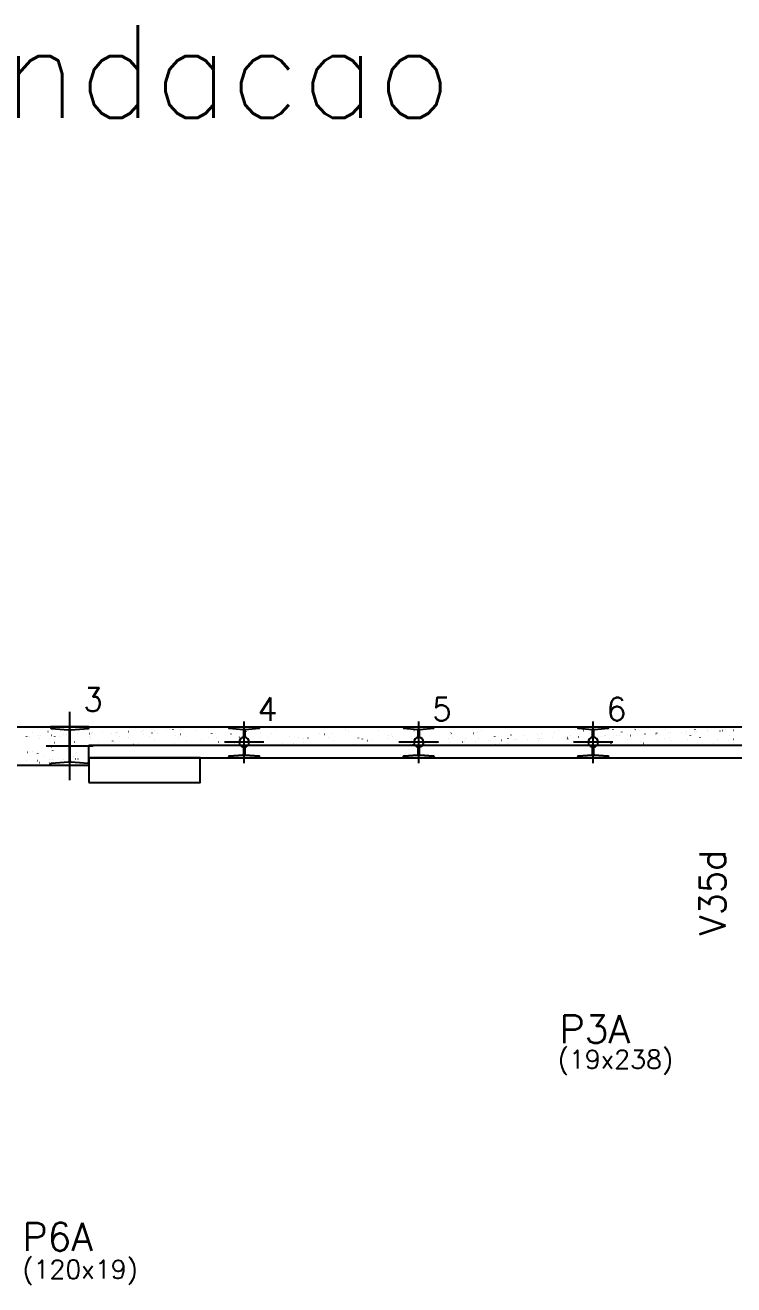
# Model space of a CAD drawing. Extents: x -40810 to 33675, y -2018 to 21213.
# Drawn here: x -10900 to -10328, y 12603 to 13622 of the extents above; entities that cross this region are included whole.
import ezdxf

# ---------------------------------------------------------------- set-up
doc = ezdxf.new("R2010")
doc.units = 0
doc.layers.get('0').update_dxf_attribs({"color": 1, "lineweight": 9})
for name, color, linetype in [('12', 3, 'Continuous'), ('19', 5, 'Continuous'), ('42', 7, 'Continuous'), ('49', 20, 'Continuous'), ('51', 6, 'Continuous'), ('52', 21, 'Continuous'), ('8', 5, 'Continuous'), ('9', 3, 'Continuous')]:
    doc.layers.add(name, color=color, linetype=linetype)
doc.styles.get("Standard").update_dxf_attribs({"font": 'romans.shx', "width": 0.8})

# ---------------------------------------------------------------- blocks, each defined once
blk = doc.blocks.new('_H9EFD498501-007')
for p, q in [((419.27453, 4535.497968), (419.349459, 4535.501239)), ((420.228686, 4535.327927), (420.301908, 4535.34416)), ((422.420373, 4535.345838), (422.46603, 4535.40534)), ((424.817371, 4538.469667), (424.863028, 4538.529169)), ((429.389894, 4535.939614), (429.464822, 4535.942885)), ((430.909068, 4533.630921), (430.918857, 4533.70528)), ((431.263109, 4536.0214), (431.338038, 4536.024672)), ((437.435903, 4539.142675), (437.509126, 4539.158908)), ((440.104686, 4536.407432), (440.179614, 4536.410703)), ((441.097013, 4539.954323), (441.170236, 4539.970556)), ((442.949665, 4535.048939), (442.959455, 4535.123298)), ((446.53819, 4535.1511), (446.583847, 4535.210601)), ((450.220049, 4536.849078), (450.294978, 4536.85235)), ((452.093264, 4536.930864), (452.168193, 4536.934136)), ((455.166473, 4537.805408), (455.176263, 4537.879766)), ((460.934841, 4537.316896), (461.00977, 4537.320167)), ((467.30986, 4540.004189), (467.319649, 4540.078547)), ((470.770149, 4535.105115), (470.815806, 4535.164616)), ((471.050204, 4537.758542), (471.125133, 4537.761814)), ((471.840113, 4533.879347), (471.913335, 4533.89558)), ((472.92342, 4537.840329), (472.998348, 4537.8436)), ((473.167147, 4538.228943), (473.212804, 4538.288445)), ((481.764997, 4538.22636), (481.839925, 4538.229632)), ((489.04733, 4537.694095), (489.120552, 4537.710328)), ((491.88036, 4538.668007), (491.955288, 4538.671278)), ((492.70844, 4538.505744), (492.781662, 4538.521977)), ((493.753575, 4538.749793), (493.828504, 4538.753064)), ((494.887966, 4534.910376), (494.933623, 4534.969877)), ((502.119864, 4534.294222), (502.129654, 4534.36858)), ((502.595152, 4539.135824), (502.670081, 4539.139096)), ((512.710515, 4539.577471), (512.785444, 4539.580742)), ((514.263251, 4536.493003), (514.273041, 4536.567361)), ((514.583731, 4539.659257), (514.658659, 4539.662529)), ((519.119926, 4534.864391), (519.165583, 4534.923892)), ((521.516924, 4537.98822), (521.562581, 4538.047721)), ((523.425307, 4540.045289), (523.500236, 4540.04856)), ((523.45154, 4532.430767), (523.524762, 4532.447)), ((526.303849, 4537.911021), (526.313638, 4537.985379)), ((533.540671, 4540.486935), (533.615599, 4540.490206)), ((535.413886, 4540.568721), (535.488815, 4540.571993)), ((538.520656, 4540.667489), (538.530446, 4540.741847)), ((540.658757, 4536.245515), (540.731979, 4536.261748)), ((543.237742, 4534.669652), (543.2834, 4534.729154)), ((544.255463, 4540.954753), (544.330391, 4540.958024)), ((544.319867, 4537.057164), (544.393089, 4537.073397)), ((557.499863, 4539.979099), (557.573086, 4539.995332)), ((561.216642, 4532.981817), (561.226432, 4533.056175)), ((567.469702, 4534.623667), (567.515359, 4534.683169)), ((569.8667, 4537.747496), (569.912357, 4537.806997)), ((573.25724, 4534.399835), (573.267029, 4534.474193)), ((585.474047, 4537.156303), (585.483837, 4537.230661)), ((591.587519, 4534.428928), (591.633176, 4534.48843)), ((592.270184, 4534.796935), (592.343406, 4534.813168)), ((595.931294, 4535.608584), (596.004516, 4535.624817)), ((597.617434, 4539.355084), (597.627224, 4539.429442)), ((608.777959, 4534.088285), (608.787748, 4534.162643)), ((609.11129, 4538.530519), (609.184512, 4538.546752)), ((615.819478, 4534.382943), (615.865136, 4534.442445)), ((618.216477, 4537.506772), (618.262134, 4537.566274)), ((621.529271, 4540.90472), (621.539061, 4540.979079)), ((632.616375, 4535.080234), (632.626165, 4535.154592)), ((639.937295, 4534.188205), (639.982952, 4534.247706)), ((643.881611, 4533.348356), (643.954833, 4533.364589)), ((647.542721, 4534.160004), (647.615943, 4534.176237)), ((656.631002, 4537.410633), (656.640791, 4537.484991)), ((660.722717, 4537.081939), (660.795939, 4537.098172)), ((664.169255, 4534.14222), (664.214912, 4534.201721)), ((666.566253, 4537.266048), (666.61191, 4537.32555)), ((667.791526, 4532.143834), (667.801316, 4532.218192)), ((677.929934, 4540.896687), (678.003157, 4540.91292)), ((680.542839, 4538.960269), (680.552628, 4539.034627)), ((688.287072, 4533.947481), (688.332729, 4534.006982)), ((691.629943, 4533.135782), (691.639732, 4533.210141)), ((699.154148, 4532.711424), (699.22737, 4532.727657)), ((704.381255, 4539.952217), (704.391045, 4540.026576)), ((712.334144, 4535.633359), (712.407366, 4535.649592)), ((712.519031, 4533.901496), (712.564688, 4533.960997)), ((714.91603, 4537.025325), (714.961687, 4537.084826)), ((715.644569, 4535.466181), (715.654359, 4535.54054)), ((729.541361, 4539.448107), (729.614584, 4539.46434)), ((733.202471, 4540.259756), (733.275694, 4540.275989)), ((736.636848, 4533.706757), (736.682505, 4533.766259)), ((739.556406, 4537.015818), (739.566196, 4537.090176)), ((760.868808, 4533.660772), (760.914465, 4533.720274)), ((763.265806, 4536.784601), (763.311463, 4536.844102)), ((763.394823, 4538.007766), (763.404612, 4538.082125)), ((763.945571, 4534.184779), (764.018793, 4534.201012)), ((774.658137, 4533.52173), (774.667926, 4533.596088)), ((781.152788, 4537.999528), (781.22601, 4538.01576)), ((784.813898, 4538.811176), (784.88712, 4538.827409)), ((784.986625, 4533.466033), (785.032282, 4533.525535)), ((787.409449, 4540.338165), (787.419239, 4540.412524)), ((798.569974, 4535.071366), (798.579763, 4535.145725)), ((803.759667, 4532.180816), (803.834596, 4532.184088)), ((809.218584, 4533.420048), (809.264241, 4533.47955)), ((811.615582, 4536.543877), (811.66124, 4536.603379)), ((813.87503, 4532.622463), (813.949959, 4532.625734)), ((815.556998, 4532.7362), (815.63022, 4532.752432)), ((815.748246, 4532.704249), (815.823174, 4532.707521)), ((822.40839, 4536.063315), (822.418179, 4536.137673)), ((824.589822, 4533.090281), (824.664751, 4533.093552)), ((832.764215, 4536.550948), (832.837437, 4536.567181)), ((833.336401, 4533.22531), (833.382058, 4533.284811)), ((834.705186, 4533.531927), (834.780114, 4533.535198)), ((836.425325, 4537.362596), (836.498547, 4537.378829)), ((836.578401, 4533.613713), (836.65333, 4533.616985)), ((845.419978, 4533.999745), (845.494906, 4534.003016)), ((846.423017, 4538.393714), (846.432806, 4538.468072)), ((849.605321, 4540.284531), (849.678544, 4540.300764)), ((855.535341, 4534.441391), (855.61027, 4534.444663)), ((857.408557, 4534.523178), (857.483485, 4534.526449)), ((857.568361, 4533.179325), (857.614018, 4533.238826)), ((857.583541, 4533.126915), (857.593331, 4533.201273)), ((859.965359, 4536.303153), (860.011016, 4536.362655)), ((863.709242, 4541.182276), (863.754899, 4541.241778)), ((866.250133, 4534.909209), (866.325062, 4534.912481)), ((870.334854, 4539.94335), (870.344643, 4540.017709)), ((876.365497, 4535.350855), (876.440425, 4535.354127)), ((878.238712, 4535.432642), (878.313641, 4535.435913)), ((881.421957, 4534.118864), (881.431747, 4534.193222)), ((881.686178, 4532.984586), (881.731835, 4533.044087)), ((884.375642, 4535.102368), (884.448864, 4535.118601)), ((887.080289, 4535.818673), (887.155217, 4535.821945)), ((887.941201, 4541.136291), (887.986858, 4541.195793)), ((888.036752, 4535.914016), (888.109974, 4535.930249)), ((894.17327, 4540.935299), (894.183059, 4541.009657)), ((897.195652, 4536.26032), (897.270581, 4536.263591)), ((899.068867, 4536.342106), (899.143796, 4536.345377)), ((901.216748, 4538.835951), (901.28997, 4538.852184)), ((905.436584, 4536.449263), (905.446373, 4536.523621)), ((905.918137, 4532.938601), (905.963794, 4532.998102)), ((907.910444, 4536.728138), (907.985373, 4536.731409)), ((908.315135, 4536.06243), (908.360792, 4536.121931)), ((912.059018, 4540.941553), (912.104675, 4541.001054)), ((918.025807, 4537.169784), (918.100736, 4537.173055)), ((919.899023, 4537.25157), (919.973951, 4537.254842)), ((928.7406, 4537.637602), (928.815528, 4537.640873)), ((929.348421, 4537.998899), (929.358211, 4538.073257)), ((930.035954, 4532.743862), (930.081611, 4532.803363)), ((935.987069, 4533.653788), (936.060291, 4533.670021)), ((936.290978, 4540.895568), (936.336635, 4540.955069)), ((938.855963, 4538.079248), (938.930891, 4538.08252)), ((939.648179, 4534.465437), (939.721401, 4534.48167)), ((940.435525, 4532.174412), (940.445314, 4532.248771)), ((940.729178, 4538.161034), (940.804107, 4538.164306)), ((949.570755, 4538.547066), (949.645684, 4538.550338)), ((952.828175, 4537.387371), (952.901397, 4537.403604)), ((953.186837, 4538.990848), (953.196627, 4539.065206)), ((954.267914, 4532.697877), (954.313571, 4532.757378)), ((956.664912, 4535.821706), (956.710569, 4535.881207)), ((959.686118, 4538.988712), (959.761047, 4538.991984)), ((960.408795, 4540.700829), (960.454452, 4540.76033)), ((961.559334, 4539.070499), (961.634262, 4539.07377)), ((964.450151, 4534.504811), (964.459941, 4534.57917)), ((970.035392, 4541.20212), (970.108615, 4541.218353)), ((970.40091, 4539.45653), (970.475839, 4539.459802)), ((978.385731, 4532.503138), (978.431388, 4532.56264)), ((980.516274, 4539.898177), (980.591202, 4539.901448)), ((982.389489, 4539.979963), (982.464418, 4539.983234)), ((984.640754, 4540.654844), (984.686411, 4540.714345)), ((987.598496, 4532.205208), (987.671718, 4532.221441)), ((988.361989, 4536.054448), (988.371778, 4536.128806)), ((991.231066, 4540.365995), (991.305994, 4540.369266)), ((991.259606, 4533.016857), (991.332828, 4533.03309)), ((420.950684, 4522.597432), (421.023906, 4522.613665)), ((424.611794, 4523.40908), (424.685016, 4523.425313)), ((437.79179, 4526.331015), (437.865012, 4526.347248)), ((440.397309, 4527.148148), (440.442966, 4527.207649)), ((441.461667, 4523.746468), (441.471456, 4523.820826)), ((442.794307, 4530.271977), (442.839964, 4530.331478)), ((453.502264, 4525.164486), (453.512054, 4525.238844)), ((454.999007, 4530.145763), (455.072229, 4530.161996)), ((458.660117, 4530.957412), (458.733339, 4530.973645)), ((460.771243, 4522.074286), (460.8169, 4522.133788)), ((464.515125, 4526.953409), (464.560783, 4527.012911)), ((465.719072, 4527.920954), (465.728862, 4527.995313)), ((477.594682, 4528.085768), (477.594682, 4528.085768)), ((477.594682, 4528.085768), (477.594682, 4528.085768)), ((477.594682, 4528.085768), (477.594682, 4528.085768)), ((477.862459, 4530.119735), (477.872248, 4530.194094)), ((489.448594, 4528.085768), (489.448594, 4528.085768)), ((489.65126, 4528.085768), (489.65126, 4528.085768)), ((489.65126, 4528.085768), (489.65126, 4528.085768)), ((489.65126, 4528.085768), (489.65126, 4528.085768)), ((489.903056, 4531.537753), (489.912846, 4531.612112)), ((491.144083, 4530.031253), (491.18974, 4530.090754)), ((501.302506, 4528.085768), (501.302506, 4528.085768)), ((501.302506, 4528.085768), (501.302506, 4528.085768)), ((503.852516, 4528.085768), (503.852516, 4528.085768)), ((503.852516, 4528.085768), (503.852516, 4528.085768)), ((503.852516, 4528.085768), (503.852516, 4528.085768)), ((506.610434, 4528.697184), (506.683656, 4528.713417)), ((510.271544, 4529.508832), (510.344766, 4529.525065)), ((513.156418, 4528.085768), (513.156418, 4528.085768)), ((513.156418, 4528.085768), (513.156418, 4528.085768)), ((513.156418, 4528.085768), (513.156418, 4528.085768)), ((513.918505, 4528.085768), (513.918505, 4528.085768)), ((513.918505, 4528.085768), (513.918505, 4528.085768)), ((525.010329, 4528.085768), (525.010329, 4528.085768)), ((536.864241, 4528.085768), (536.866237, 4528.100926)), ((536.864241, 4528.085768), (536.864241, 4528.085768)), ((538.18575, 4528.085768), (538.18575, 4528.085768)), ((538.18575, 4528.085768), (538.18575, 4528.085768)), ((538.18575, 4528.085768), (538.18575, 4528.085768)), ((539.49386, 4529.790529), (539.539517, 4529.850031)), ((548.718153, 4528.085768), (548.718153, 4528.085768)), ((548.718153, 4528.085768), (548.718153, 4528.085768)), ((549.073255, 4530.783036), (549.083045, 4530.857394)), ((560.572065, 4528.085768), (560.572065, 4528.085768)), ((560.572065, 4528.085768), (560.572065, 4528.085768)), ((560.572065, 4528.085768), (560.572065, 4528.085768)), ((561.998064, 4528.085768), (561.998064, 4528.085768)), ((561.998064, 4528.085768), (561.998064, 4528.085768)), ((562.452995, 4528.085768), (562.452995, 4528.085768)), ((562.452995, 4528.085768), (562.452995, 4528.085768)), ((572.425977, 4528.085768), (572.425977, 4528.085768)), ((575.062967, 4530.982187), (575.136189, 4530.99842)), ((584.279889, 4528.085768), (584.279889, 4528.085768)), ((584.279889, 4528.085768), (584.279889, 4528.085768)), ((586.720241, 4528.085768), (586.720241, 4528.085768)), ((586.720241, 4528.085768), (586.720241, 4528.085768)), ((586.720241, 4528.085768), (586.720241, 4528.085768)), ((587.843636, 4529.549805), (587.889293, 4529.609307)), ((596.133801, 4528.085768), (596.133801, 4528.085768)), ((596.133801, 4528.085768), (596.133801, 4528.085768)), ((596.133801, 4528.085768), (596.133801, 4528.085768)), ((607.987712, 4528.085768), (607.987712, 4528.085768)), ((607.987712, 4528.085768), (607.987712, 4528.085768)), ((610.987486, 4528.085768), (610.987486, 4528.085768)), ((610.987486, 4528.085768), (610.987486, 4528.085768)), ((619.841624, 4528.085768), (619.841624, 4528.085768)), ((619.865062, 4528.263798), (619.874852, 4528.338157)), ((620.143612, 4528.085768), (620.143612, 4528.085768)), ((620.143612, 4528.085768), (620.143612, 4528.085768)), ((626.674394, 4529.533607), (626.747616, 4529.54984)), ((631.695536, 4528.085768), (631.695536, 4528.085768)), ((635.254731, 4528.085768), (635.254731, 4528.085768)), ((635.254731, 4528.085768), (635.254731, 4528.085768)), ((635.254731, 4528.085768), (635.254731, 4528.085768)), ((636.193413, 4529.309082), (636.23907, 4529.368583)), ((643.549448, 4528.085768), (643.549448, 4528.085768)), ((643.549448, 4528.085768), (643.549448, 4528.085768)), ((643.549448, 4528.085768), (643.549448, 4528.085768)), ((643.879689, 4530.594197), (643.889479, 4530.668556)), ((655.40336, 4528.085768), (655.40336, 4528.085768)), ((655.40336, 4528.085768), (655.40336, 4528.085768)), ((655.40336, 4528.085768), (655.40336, 4528.085768)), ((659.521976, 4528.085768), (659.521976, 4528.085768)), ((659.521976, 4528.085768), (659.521976, 4528.085768)), ((667.257272, 4528.085768), (667.257272, 4528.085768)), ((667.257272, 4528.085768), (667.257272, 4528.085768)), ((678.28916, 4528.085768), (678.359043, 4528.101261)), ((678.28916, 4528.085768), (678.28916, 4528.085768)), ((678.28916, 4528.085768), (678.28916, 4528.085768)), ((679.111184, 4528.085768), (679.111184, 4528.085768)), ((679.111184, 4528.085768), (679.111184, 4528.085768)), ((683.789221, 4528.085768), (683.789221, 4528.085768)), ((683.789221, 4528.085768), (683.789221, 4528.085768)), ((683.789221, 4528.085768), (683.789221, 4528.085768)), ((684.543189, 4529.068358), (684.588846, 4529.127859)), ((690.965096, 4528.085768), (690.965096, 4528.085768)), ((695.493038, 4531.899776), (695.56626, 4531.916009)), ((702.819007, 4528.085768), (702.819007, 4528.085768)), ((702.819007, 4528.085768), (702.819007, 4528.085768)), ((702.819007, 4528.085768), (702.819007, 4528.085768)), ((702.893257, 4528.649746), (702.903046, 4528.724104)), ((708.056466, 4528.085768), (708.056466, 4528.085768)), ((708.056466, 4528.085768), (708.056466, 4528.085768)), ((709.967634, 4528.085768), (709.967634, 4528.085768)), ((711.597469, 4528.156928), (711.672397, 4528.160199)), ((714.672919, 4528.085768), (714.672919, 4528.085768)), ((714.672919, 4528.085768), (714.672919, 4528.085768)), ((714.672919, 4528.085768), (714.672919, 4528.085768)), ((720.439045, 4528.54296), (720.513974, 4528.546231)), ((726.526831, 4528.085768), (726.526831, 4528.085768)), ((726.526831, 4528.085768), (726.526831, 4528.085768)), ((726.805094, 4530.199382), (726.814883, 4530.273741)), ((730.554409, 4528.984606), (730.629337, 4528.987877)), ((732.323712, 4528.085768), (732.323712, 4528.085768)), ((732.323712, 4528.085768), (732.323712, 4528.085768)), ((732.323712, 4528.085768), (732.323712, 4528.085768)), ((732.427624, 4529.066392), (732.502553, 4529.069664)), ((732.892965, 4528.827634), (732.938623, 4528.887136)), ((736.434708, 4528.085768), (736.434708, 4528.085768)), ((736.434708, 4528.085768), (736.434708, 4528.085768)), ((736.434708, 4528.085768), (736.434708, 4528.085768)), ((738.380743, 4528.085768), (738.380743, 4528.085768)), ((738.380743, 4528.085768), (738.380743, 4528.085768)), ((741.269201, 4529.452424), (741.344129, 4529.455695)), ((747.104465, 4530.451196), (747.177687, 4530.467429)), ((750.234655, 4528.085768), (750.234655, 4528.085768)), ((750.64351, 4531.191331), (750.653299, 4531.265689)), ((750.765575, 4531.262845), (750.838797, 4531.279078)), ((751.384564, 4529.89407), (751.459493, 4529.897342)), ((753.257779, 4529.975856), (753.332708, 4529.979128)), ((756.590957, 4528.085768), (756.590957, 4528.085768)), ((756.590957, 4528.085768), (756.590957, 4528.085768)), ((762.088567, 4528.085768), (762.088567, 4528.085768)), ((762.099356, 4530.361888), (762.174285, 4530.365159)), ((772.214719, 4530.803534), (772.289648, 4530.806806)), ((773.942479, 4528.085768), (773.942479, 4528.085768)), ((773.942479, 4528.085768), (773.942479, 4528.085768)), ((773.942479, 4528.085768), (773.942479, 4528.085768)), ((774.087935, 4530.885321), (774.162863, 4530.888592)), ((780.858202, 4528.085768), (780.858202, 4528.085768)), ((780.858202, 4528.085768), (780.858202, 4528.085768)), ((780.858202, 4528.085768), (780.858202, 4528.085768)), ((781.242742, 4528.58691), (781.288399, 4528.646412)), ((782.929512, 4531.271352), (783.00444, 4531.274624)), ((785.79639, 4528.085768), (785.79639, 4528.085768)), ((785.79639, 4528.085768), (785.79639, 4528.085768)), ((785.818661, 4528.254931), (785.828451, 4528.329289)), ((793.044875, 4531.712999), (793.119803, 4531.71627)), ((794.580257, 4528.085768), (794.580257, 4528.085768)), ((794.580257, 4528.085768), (794.580257, 4528.085768)), ((794.580257, 4528.085768), (794.580257, 4528.085768)), ((794.91809, 4531.794785), (794.993019, 4531.798056)), ((797.650302, 4528.085768), (797.650302, 4528.085768)), ((797.650302, 4528.085768), (797.650302, 4528.085768)), ((798.715892, 4529.002616), (798.789114, 4529.018849)), ((802.377002, 4529.814265), (802.450224, 4529.830498)), ((805.125447, 4528.085768), (805.125447, 4528.085768)), ((805.125447, 4528.085768), (805.125447, 4528.085768)), ((809.504214, 4528.085768), (809.504214, 4528.085768)), ((809.657077, 4529.24688), (809.666867, 4529.321238)), ((821.358126, 4528.085768), (821.358126, 4528.085768)), ((829.392692, 4528.085768), (829.392692, 4528.085768)), ((829.392692, 4528.085768), (829.392692, 4528.085768)), ((829.392692, 4528.085768), (829.392692, 4528.085768)), ((829.592518, 4528.346186), (829.638175, 4528.405688)), ((833.212038, 4528.085768), (833.212038, 4528.085768)), ((833.212038, 4528.085768), (833.212038, 4528.085768)), ((833.212038, 4528.085768), (833.212038, 4528.085768)), ((833.671704, 4531.577279), (833.681493, 4531.651637)), ((845.06595, 4528.085768), (845.06595, 4528.085768)), ((845.06595, 4528.085768), (845.06595, 4528.085768)), ((845.06595, 4528.085768), (845.06595, 4528.085768)), ((852.725805, 4528.085768), (852.725805, 4528.085768)), ((853.659937, 4528.085768), (853.659937, 4528.085768)), ((853.659937, 4528.085768), (853.659937, 4528.085768)), ((853.988429, 4528.365685), (854.061651, 4528.381918)), ((856.919862, 4528.085768), (856.919862, 4528.085768)), ((856.919862, 4528.085768), (856.919862, 4528.085768)), ((867.168425, 4531.28762), (867.241647, 4531.303853)), ((868.773773, 4528.085768), (868.773773, 4528.085768)), ((868.773773, 4528.085768), (868.773773, 4528.085768)), ((877.927182, 4528.085768), (877.927182, 4528.085768)), ((877.927182, 4528.085768), (877.927182, 4528.085768)), ((877.927182, 4528.085768), (877.927182, 4528.085768)), ((877.942295, 4528.105463), (877.987952, 4528.164964)), ((880.627685, 4528.085768), (880.627685, 4528.085768)), ((892.481597, 4528.085768), (892.481597, 4528.085768)), ((892.481597, 4528.085768), (892.481597, 4528.085768)), ((892.481597, 4528.085768), (892.481597, 4528.085768)), ((892.685271, 4529.632827), (892.695061, 4529.707186)), ((902.194428, 4528.085768), (902.194428, 4528.085768)), ((902.194428, 4528.085768), (902.194428, 4528.085768)), ((904.335509, 4528.085768), (904.335509, 4528.085768)), ((904.335509, 4528.085768), (904.335509, 4528.085768)), ((904.335509, 4528.085768), (904.335509, 4528.085768)), ((910.871353, 4528.085768), (910.871353, 4528.085768)), ((910.871353, 4528.085768), (910.871353, 4528.085768)), ((916.189421, 4528.085768), (916.189421, 4528.085768)), ((916.189421, 4528.085768), (916.189421, 4528.085768)), ((916.597109, 4531.182464), (916.606898, 4531.256822)), ((918.779852, 4529.83904), (918.853074, 4529.855273)), ((926.461673, 4528.085768), (926.461673, 4528.085768)), ((928.043333, 4528.085768), (928.043333, 4528.085768)), ((928.043333, 4528.085768), (928.043333, 4528.085768)), ((939.897245, 4528.085768), (939.897245, 4528.085768)), ((950.728918, 4528.085768), (950.728918, 4528.085768)), ((950.728918, 4528.085768), (950.728918, 4528.085768)), ((951.751156, 4528.085768), (951.751156, 4528.085768)), ((963.605068, 4528.085768), (963.605068, 4528.085768)), ((963.605068, 4528.085768), (963.605068, 4528.085768)), ((963.605068, 4528.085768), (963.605068, 4528.085768)), ((969.016901, 4528.085768), (969.016901, 4528.085768)), ((969.016901, 4528.085768), (969.016901, 4528.085768)), ((970.391279, 4528.39046), (970.464501, 4528.406693)), ((974.996163, 4528.085768), (974.996163, 4528.085768)), ((975.45898, 4528.085768), (975.45898, 4528.085768)), ((975.45898, 4528.085768), (975.45898, 4528.085768)), ((975.610676, 4529.238012), (975.620465, 4529.312371)), ((987.312892, 4528.085768), (987.312892, 4528.085768)), ((987.312892, 4528.085768), (987.312892, 4528.085768)), ((419.975293, 4515.424429), (420.050221, 4515.4277)), ((428.079177, 4512.135768), (428.079177, 4512.135768)), ((428.079177, 4512.135768), (428.079177, 4512.135768)), ((428.816869, 4515.81046), (428.891798, 4515.813732)), ((428.877904, 4512.135768), (428.877904, 4512.135768)), ((428.877904, 4512.135768), (428.877904, 4512.135768)), ((428.877904, 4512.135768), (428.877904, 4512.135768)), ((429.31828, 4521.547687), (429.328069, 4521.622045)), ((430.398402, 4514.117319), (430.444059, 4514.176821)), ((431.906716, 4512.135768), (431.906716, 4512.135768)), ((431.906716, 4512.135768), (431.906716, 4512.135768)), ((431.906716, 4512.135768), (431.906716, 4512.135768)), ((434.142285, 4518.996442), (434.187942, 4519.055944)), ((438.513787, 4513.600521), (438.58701, 4513.616754)), ((438.932233, 4516.252107), (439.007161, 4516.255378)), ((439.933089, 4512.135768), (439.933089, 4512.135768)), ((439.933089, 4512.135768), (439.933089, 4512.135768)), ((439.933089, 4512.135768), (439.933089, 4512.135768)), ((440.805448, 4516.333893), (440.880377, 4516.337165)), ((442.174897, 4514.412169), (442.24812, 4514.428402)), ((449.647025, 4516.719925), (449.721954, 4516.723196)), ((451.787001, 4512.135768), (451.787001, 4512.135768)), ((451.787001, 4512.135768), (451.787001, 4512.135768)), ((451.787001, 4512.135768), (451.787001, 4512.135768)), ((452.014266, 4513.862014), (452.024055, 4513.936373)), ((453.14515, 4512.135768), (453.14515, 4512.135768)), ((453.14515, 4512.135768), (453.14515, 4512.135768)), ((455.354894, 4517.334104), (455.428116, 4517.350337)), ((458.374245, 4518.950457), (458.419902, 4519.009959)), ((459.762388, 4517.161571), (459.837317, 4517.164842)), ((461.635604, 4517.243357), (461.710532, 4517.246629)), ((463.640913, 4512.135768), (463.640913, 4512.135768)), ((464.054863, 4515.280032), (464.064653, 4515.354391)), ((470.47718, 4517.629389), (470.524656, 4517.631462))]:
    blk.add_line(p, q)

msp = doc.modelspace()

# ---------------------------------------------------------------- linework, layer by layer
at = {"linetype": 'Continuous', "ltscale": 30}
msp.add_lwpolyline([(-9185.958, 13029.706), (-10758.66, 13029.706), (-10758.66, 13009.706), (-10848.66, 13009.706), (-10848.66, 13023.756), (-10904.185, 13023.756)], dxfattribs=at)
at = {"layer": '42'}
msp.add_lwpolyline([(-10848.66, 13009.706), (-10758.66, 13009.706), (-10758.66, 13029.706), (-10848.66, 13029.706), (-10848.66, 13009.706)], dxfattribs=at)
at = {"layer": '49'}
for p, q in [((-11132.149, 13054.706), (-7341.799, 13054.706)), ((-10848.66, 13023.756), (-10848.66, 13039.706)), ((-10848.66, 13039.706), (-9185.958, 13039.706)), ((-10848.66, 13029.706), (-7371.687, 13029.706)), ((-11079.7, 13023.756), (-10848.66, 13023.756))]:
    msp.add_line(p, q, dxfattribs=at)
at = {"layer": '51'}
for p, q in [((-10864.18, 13011.634), (-10864.18, 13066.877)), ((-10723.184, 13025.357), (-10723.184, 13059.054)), ((-10582.184, 13025.357), (-10582.184, 13059.054)), ((-10441.184, 13025.357), (-10441.184, 13059.054)), ((-10848.66, 13054.756), (-10879.7, 13054.756)), ((-10879.7, 13054.756), (-10879.7, 13054.001)), ((-10879.217, 13053.393), (-10865.076, 13052.328)), ((-10864.593, 13051.721), (-10864.593, 13026.791)), ((-10863.806, 13026.791), (-10863.806, 13051.72)), ((-10863.323, 13052.328), (-10849.143, 13053.393)), ((-10848.66, 13054.001), (-10848.66, 13054.756)), ((-10735.684, 13053.951), (-10735.684, 13054.706)), ((-10735.684, 13054.706), (-10710.684, 13054.706)), ((-10724.061, 13052.278), (-10735.202, 13053.343)), ((-10723.578, 13046.187), (-10723.578, 13051.67)), ((-10722.791, 13051.671), (-10722.791, 13046.187)), ((-10711.167, 13053.343), (-10722.308, 13052.278)), ((-10710.684, 13054.706), (-10710.684, 13053.951)), ((-10594.684, 13053.951), (-10594.684, 13054.706)), ((-10594.684, 13054.706), (-10569.684, 13054.706)), ((-10583.061, 13052.278), (-10594.202, 13053.343)), ((-10582.578, 13046.187), (-10582.578, 13051.67)), ((-10581.791, 13051.671), (-10581.791, 13046.187)), ((-10570.167, 13053.343), (-10581.308, 13052.278)), ((-10569.684, 13054.706), (-10569.684, 13053.951)), ((-10453.684, 13053.951), (-10453.684, 13054.706)), ((-10453.684, 13054.706), (-10428.684, 13054.706)), ((-10442.061, 13052.278), (-10453.202, 13053.343)), ((-10441.578, 13046.187), (-10441.578, 13051.67)), ((-10440.791, 13051.671), (-10440.791, 13046.187)), ((-10429.167, 13053.343), (-10440.308, 13052.278)), ((-10428.684, 13054.706), (-10428.684, 13053.951)), ((-10883.109, 13039.256), (-10845.251, 13039.256)), ((-10707.276, 13042.206), (-10739.093, 13042.206)), ((-10723.578, 13032.741), (-10723.578, 13038.224)), ((-10722.791, 13038.224), (-10722.791, 13032.741)), ((-10566.276, 13042.206), (-10598.093, 13042.206)), ((-10582.578, 13032.741), (-10582.578, 13038.224)), ((-10581.791, 13038.224), (-10581.791, 13032.741)), ((-10425.276, 13042.206), (-10457.093, 13042.206)), ((-10441.578, 13032.741), (-10441.578, 13038.224)), ((-10440.791, 13038.224), (-10440.791, 13032.741)), ((-10865.076, 13026.183), (-10879.217, 13025.118)), ((-10849.143, 13025.118), (-10863.323, 13026.183)), ((-10735.684, 13029.706), (-10735.684, 13030.46)), ((-10710.684, 13029.706), (-10735.684, 13029.706)), ((-10735.202, 13031.068), (-10724.061, 13032.133)), ((-10722.308, 13032.133), (-10711.167, 13031.068)), ((-10710.684, 13030.46), (-10710.684, 13029.706)), ((-10594.684, 13029.706), (-10594.684, 13030.46)), ((-10569.684, 13029.706), (-10594.684, 13029.706)), ((-10594.202, 13031.068), (-10583.061, 13032.133)), ((-10581.308, 13032.133), (-10570.167, 13031.068)), ((-10569.684, 13030.46), (-10569.684, 13029.706)), ((-10453.684, 13029.706), (-10453.684, 13030.46)), ((-10428.684, 13029.706), (-10453.684, 13029.706)), ((-10453.202, 13031.068), (-10442.061, 13032.133)), ((-10440.308, 13032.133), (-10429.167, 13031.068)), ((-10428.684, 13030.46), (-10428.684, 13029.706)), ((-10879.7, 13024.51), (-10879.7, 13023.756)), ((-10879.7, 13023.756), (-10848.66, 13023.756)), ((-10848.66, 13023.756), (-10848.66, 13024.51))]:
    msp.add_line(p, q, dxfattribs=at)
for centre, radius, start, end in [((-10879.075, 13054.001), 0.625, 180, 256.861226), ((-10865.218, 13051.72), 0.625, 359.895004, 76.861148), ((-10863.181, 13051.72), 0.625, 103.138774, 180), ((-10849.285, 13054.001), 0.625, 283.138774, 0), ((-10735.059, 13053.951), 0.625, 180, 256.861226), ((-10724.203, 13051.67), 0.625, 0, 76.861226), ((-10722.166, 13051.67), 0.625, 103.138852, 180.104996), ((-10711.309, 13053.951), 0.625, 283.138774, 0), ((-10594.059, 13053.951), 0.625, 180, 256.861226), ((-10583.203, 13051.67), 0.625, 0, 76.861226), ((-10581.166, 13051.67), 0.625, 103.138852, 180.104996), ((-10570.309, 13053.951), 0.625, 283.138774, 0), ((-10453.059, 13053.951), 0.625, 180, 256.861226), ((-10442.203, 13051.67), 0.625, 0, 76.861226), ((-10440.166, 13051.67), 0.625, 103.138852, 180.104996), ((-10429.309, 13053.951), 0.625, 283.138774, 0), ((-10723.184, 13042.206), 4.001, 95.644143, 264.355857), ((-10723.184, 13042.206), 4.001, 275.644143, 84.355857), ((-10582.184, 13042.206), 4.001, 95.644143, 264.355857), ((-10582.184, 13042.206), 4.001, 275.644143, 84.355857), ((-10441.184, 13042.206), 4.001, 95.644143, 264.355857), ((-10441.184, 13042.206), 4.001, 275.644143, 84.355857), ((-10865.218, 13026.791), 0.625, 283.138774, 0), ((-10863.181, 13026.791), 0.625, 180, 256.861226), ((-10735.059, 13030.46), 0.625, 103.138774, 180), ((-10724.203, 13032.741), 0.625, 283.138774, 0), ((-10722.166, 13032.741), 0.625, 180, 256.861226), ((-10711.309, 13030.46), 0.625, 0, 76.861226), ((-10594.059, 13030.46), 0.625, 103.138774, 180), ((-10583.203, 13032.741), 0.625, 283.138774, 0), ((-10581.166, 13032.741), 0.625, 180, 256.861226), ((-10570.309, 13030.46), 0.625, 0, 76.861226), ((-10453.059, 13030.46), 0.625, 103.138774, 180), ((-10442.203, 13032.741), 0.625, 283.138774, 0), ((-10440.166, 13032.741), 0.625, 180, 256.861226), ((-10429.309, 13030.46), 0.625, 0, 76.861226), ((-10879.075, 13024.51), 0.625, 103.138774, 180), ((-10849.285, 13024.51), 0.625, 0, 76.861226)]:
    msp.add_arc(centre, radius, start, end, dxfattribs=at)

# ---------------------------------------------------------------- block references
at = {"layer": '19'}
msp.add_blockref('_H9EFD498501-007', (-11319.185, 8511.62), dxfattribs=at)

# ---------------------------------------------------------------- texts
msp.add_text('Fundacao  ', height=75).set_placement((-11037.404, 13546.951))
at = {"layer": '12'}
for s, p in [('(19x238)', (-10469.779, 12778.293)), ('(120x19)', (-10902.435, 12608.495))]:
    msp.add_text(s, height=15, dxfattribs=at).set_placement(p)
at = {"layer": '52'}
for s, p in [('3', (-10853.388, 13067.319)), ('4', (-10712.388, 13059.546)), ('5', (-10571.388, 13059.546)), ('6', (-10430.388, 13059.546))]:
    msp.add_text(s, height=18.75, dxfattribs=at).set_placement(p)
at = {"layer": '8'}
msp.add_text('V35d', height=21, rotation=90, dxfattribs=at).set_placement((-10334.111, 12886.046))
at = {"layer": '9'}
for s, p in [('P3A', (-10468.335, 12798.937)), ('P6A', (-10902.435, 12630.995))]:
    msp.add_text(s, height=22.5, dxfattribs=at).set_placement(p)

doc.saveas('drawing.dxf')
